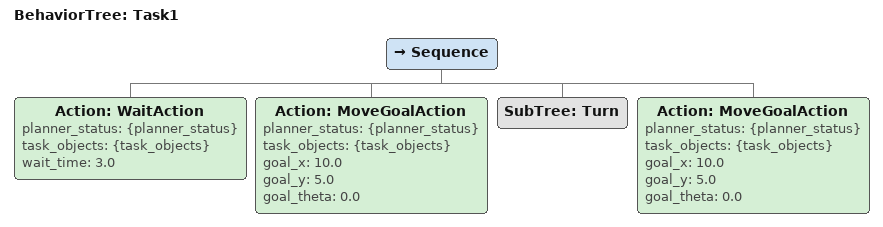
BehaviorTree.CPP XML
<?xml version="1.0"?>
<root main_tree_to_execute="Task1">

    <!-- include turn subtree -->

    <include path="/home/kenta/ouxt_automation/robotx_ws/src/planning/robotx_behavior_tree/robotx_bt_planner/behavior_trees/turn.xml"/>

    <BehaviorTree ID="Task1">
        <Sequence>
            <!-- subscribe pinger gate position -->
            <Action ID="WaitAction" planner_status="{planner_status}" task_objects="{task_objects}" wait_time="3.0"/>

            <!-- move to pinger gate -->
            <Action ID="MoveGoalAction" planner_status="{planner_status}" task_objects="{task_objects}" goal_x="10.0" goal_y="5.0" goal_theta="0.0"/>

            <!-- turn around a buoy -->

            <SubTree ID="Turn"/>

            <!-- move to exit pinger gate  -->
            <Action ID="MoveGoalAction" planner_status="{planner_status}" task_objects="{task_objects}" goal_x="10.0" goal_y="5.0" goal_theta="0.0"/>

        </Sequence>
    </BehaviorTree>
</root>
